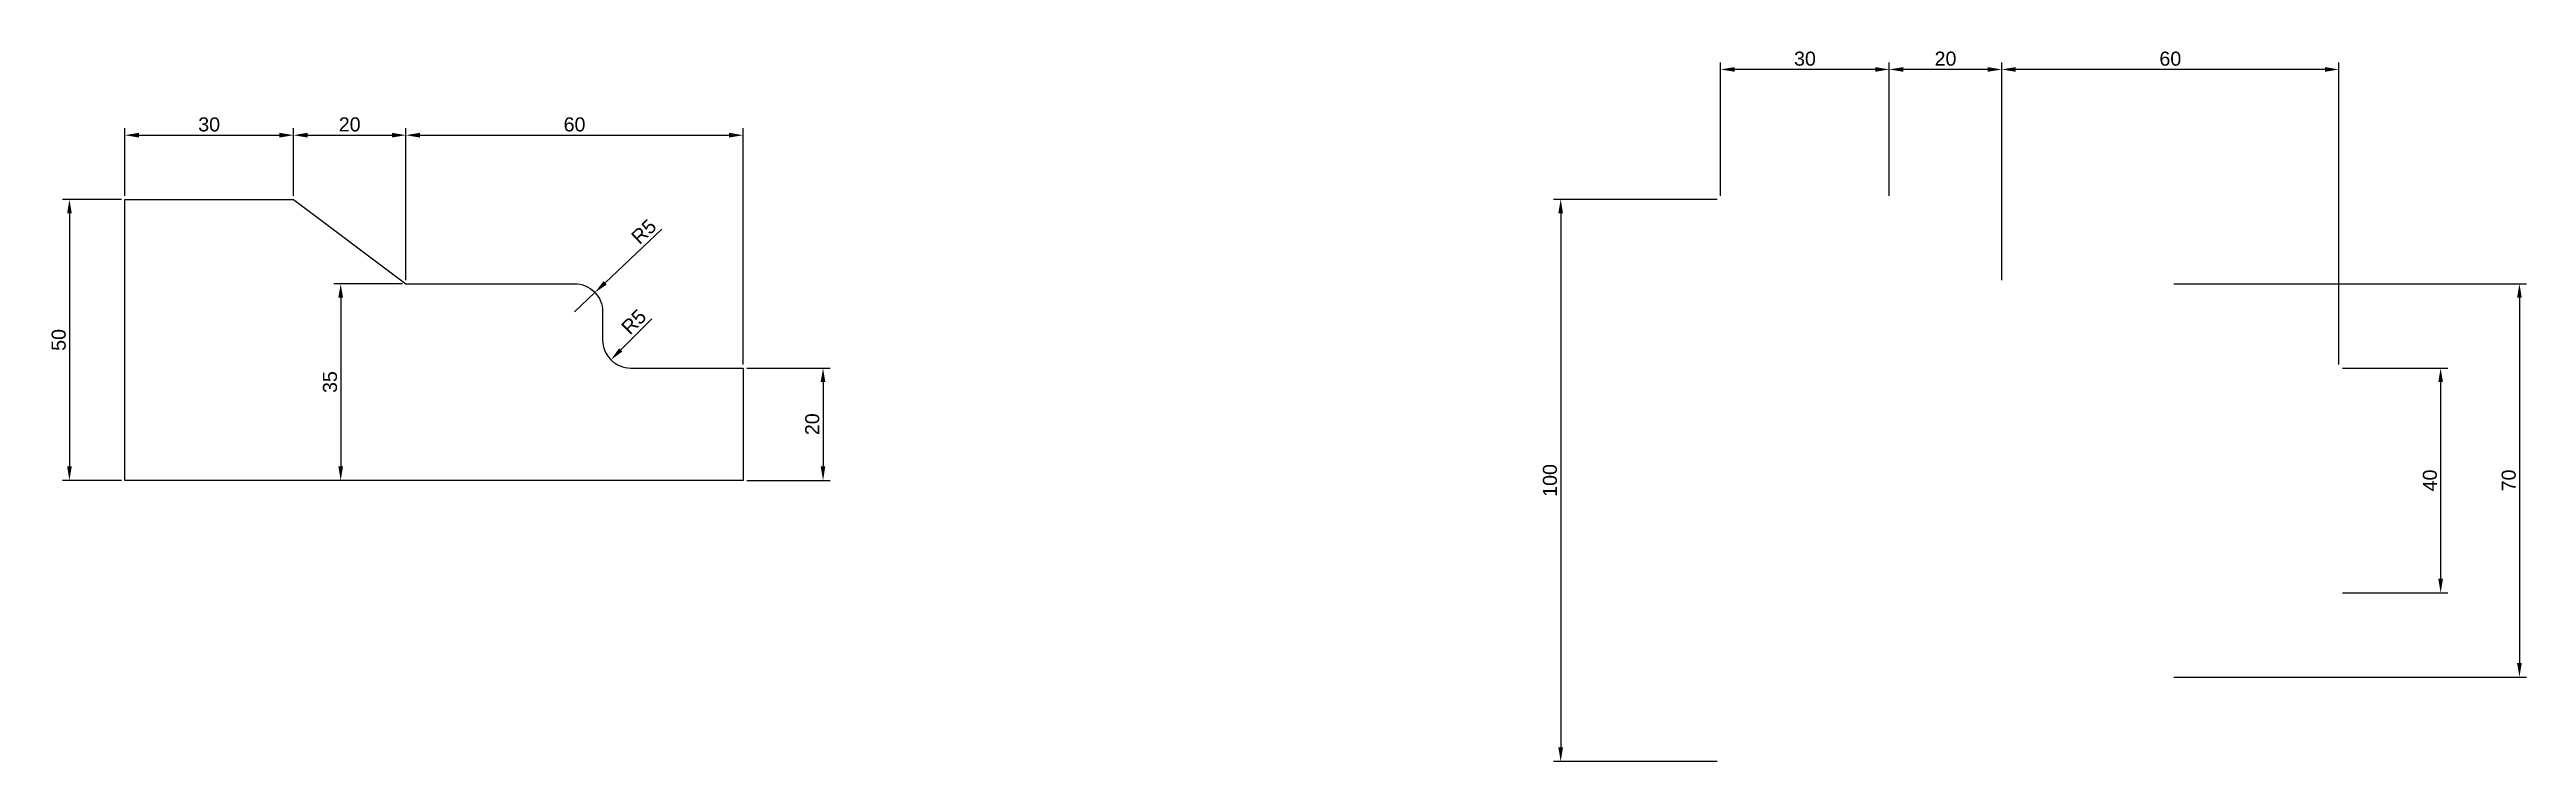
# Model space of a CAD drawing. Header units: millimetres. Extents: x 75 to 516, y 150 to 277.
import ezdxf

# ---------------------------------------------------------------- set-up
doc = ezdxf.new("R2010")
doc.units = ezdxf.units.MM
doc.styles.get("Standard").update_dxf_attribs({"font": 'arial.ttf'})
doc.dimstyles.new('ISO-25', dxfattribs={"dimtxt": 2.5, "dimasz": 2.5, "dimexe": 1.25, "dimexo": 0.625, "dimtad": 1, "dimtxsty": 'Standard', "dimcen": 2.5, "dimadec": 0, "dimazin": 0, "dimtfac": 1, "dimtmove": 0, "dimatfit": 3, "dimfxl": 1, "dimarcsym": 0})

# ---------------------------------------------------------------- blocks, each defined once
blk = doc.blocks.new('*D18')
at = {"color": 0, "lineweight": -2}
for p, q in [((184.18, 244.74), (174.07, 235.17)), ((168.62, 230.01), (172.25, 233.45))]:
    blk.add_line(p, q, dxfattribs=at)
at = {"color": 0}
blk.add_solid([(173.78, 235.47), (174.36, 234.86), (172.25, 233.45)], dxfattribs=at)
at = {"layer": 'Defpoints', "color": 0}
for p in [(168.62, 230.01), (172.25, 233.45)]:
    blk.add_point(p, dxfattribs=at)
at = {"color": 0, "insert": (180.95, 244.29), "char_height": 2.5, "attachment_point": 5, "rotation": 43.4491}
blk.add_mtext('R5', dxfattribs=at)
blk = doc.blocks.new('*D22')
at = {"color": 0, "lineweight": -2}
for p, q in [((138, 235.01), (125.77, 235.01)), ((127.02, 232.51), (127.02, 202.51)), ((138, 200.01), (125.77, 200.01))]:
    blk.add_line(p, q, dxfattribs=at)
at = {"color": 0}
for points in [[(127.44, 232.51), (126.6, 232.51), (127.02, 235.01)], [(126.6, 202.51), (127.44, 202.51), (127.02, 200.01)]]:
    blk.add_solid(points, dxfattribs=at)
at = {"layer": 'Defpoints', "color": 0}
for p in [(138.62, 235.01), (127.02, 200.01), (138.62, 200.01)]:
    blk.add_point(p, dxfattribs=at)
at = {"color": 0, "insert": (125.12, 217.51), "char_height": 2.5, "attachment_point": 5, "rotation": 90}
blk.add_mtext('35', dxfattribs=at)
blk = doc.blocks.new('*D23')
at = {"color": 0, "lineweight": -2}
for p, q in [((88, 250.01), (77.51, 250.01)), ((78.76, 247.51), (78.76, 202.51)), ((88, 200.01), (77.51, 200.01))]:
    blk.add_line(p, q, dxfattribs=at)
at = {"color": 0}
for points in [[(79.18, 247.51), (78.35, 247.51), (78.76, 250.01)], [(78.35, 202.51), (79.18, 202.51), (78.76, 200.01)]]:
    blk.add_solid(points, dxfattribs=at)
at = {"layer": 'Defpoints', "color": 0}
for p in [(88.62, 250.01), (78.76, 200.01), (88.62, 200.01)]:
    blk.add_point(p, dxfattribs=at)
at = {"color": 0, "insert": (76.86, 225.01), "char_height": 2.5, "attachment_point": 5, "rotation": 90}
blk.add_mtext('50', dxfattribs=at)
blk = doc.blocks.new('*D24')
at = {"color": 0, "lineweight": -2}
blk.add_line((182.37, 228.76), (176.86, 223.24), dxfattribs=at)
at = {"color": 0}
blk.add_solid([(176.56, 223.54), (177.15, 222.95), (175.09, 221.47)], dxfattribs=at)
at = {"layer": 'Defpoints', "color": 0}
for p in [(178.62, 225.01), (175.09, 221.47)]:
    blk.add_point(p, dxfattribs=at)
at = {"color": 0, "insert": (179.16, 228.22), "char_height": 2.5, "attachment_point": 5, "rotation": 45}
blk.add_mtext('R5', dxfattribs=at)
blk = doc.blocks.new('*D25')
at = {"color": 0, "lineweight": -2}
for p, q in [((199.25, 220.01), (214.08, 220.01)), ((212.83, 217.51), (212.83, 202.51)), ((199.25, 200.01), (214.08, 200.01))]:
    blk.add_line(p, q, dxfattribs=at)
at = {"color": 0}
for points in [[(213.24, 217.51), (212.41, 217.51), (212.83, 220.01)], [(212.41, 202.51), (213.24, 202.51), (212.83, 200.01)]]:
    blk.add_solid(points, dxfattribs=at)
at = {"layer": 'Defpoints', "color": 0}
for p in [(198.62, 220.01), (198.62, 200.01), (212.83, 200.01)]:
    blk.add_point(p, dxfattribs=at)
at = {"color": 0, "insert": (210.92, 210.01), "char_height": 2.5, "attachment_point": 5, "rotation": 90}
blk.add_mtext('20', dxfattribs=at)
blk = doc.blocks.new('*D26')
at = {"color": 0, "lineweight": -2}
for p, q in [((88.62, 250.63), (88.62, 262.69)), ((91.12, 261.44), (116.12, 261.44)), ((118.62, 250.63), (118.62, 262.69))]:
    blk.add_line(p, q, dxfattribs=at)
at = {"color": 0}
for points in [[(91.12, 261.86), (91.12, 261.02), (88.62, 261.44)], [(116.12, 261.02), (116.12, 261.86), (118.62, 261.44)]]:
    blk.add_solid(points, dxfattribs=at)
at = {"layer": 'Defpoints', "color": 0}
for p in [(118.62, 261.44), (88.62, 250.01), (118.62, 250.01)]:
    blk.add_point(p, dxfattribs=at)
at = {"color": 0, "insert": (103.62, 263.34), "char_height": 2.5, "attachment_point": 5}
blk.add_mtext('30', dxfattribs=at)
blk = doc.blocks.new('*D27')
at = {"color": 0, "lineweight": -2}
for p, q in [((118.62, 250.63), (118.62, 262.69)), ((121.12, 261.44), (136.12, 261.44)), ((138.62, 235.63), (138.62, 262.69))]:
    blk.add_line(p, q, dxfattribs=at)
at = {"color": 0}
for points in [[(121.12, 261.86), (121.12, 261.02), (118.62, 261.44)], [(136.12, 261.02), (136.12, 261.86), (138.62, 261.44)]]:
    blk.add_solid(points, dxfattribs=at)
at = {"layer": 'Defpoints', "color": 0}
for p in [(138.62, 261.44), (118.62, 250.01), (138.62, 235.01)]:
    blk.add_point(p, dxfattribs=at)
at = {"color": 0, "insert": (128.62, 263.34), "char_height": 2.5, "attachment_point": 5}
blk.add_mtext('20', dxfattribs=at)
blk = doc.blocks.new('*D28')
at = {"color": 0, "lineweight": -2}
for p, q in [((138.62, 235.63), (138.62, 262.69)), ((141.12, 261.44), (196.12, 261.44)), ((198.62, 220.63), (198.62, 262.69))]:
    blk.add_line(p, q, dxfattribs=at)
at = {"color": 0}
for points in [[(141.12, 261.86), (141.12, 261.02), (138.62, 261.44)], [(196.12, 261.02), (196.12, 261.86), (198.62, 261.44)]]:
    blk.add_solid(points, dxfattribs=at)
at = {"layer": 'Defpoints', "color": 0}
for p in [(198.62, 261.44), (138.62, 235.01), (198.62, 220.01)]:
    blk.add_point(p, dxfattribs=at)
at = {"color": 0, "insert": (168.62, 263.34), "char_height": 2.5, "attachment_point": 5}
blk.add_mtext('60', dxfattribs=at)
blk = doc.blocks.new('*D29')
at = {"color": 0, "lineweight": -2}
for p, q in [((371.89, 250.01), (342.81, 250.01)), ((344.06, 247.51), (344.06, 152.51)), ((371.89, 150.01), (342.81, 150.01))]:
    blk.add_line(p, q, dxfattribs=at)
at = {"color": 0}
for points in [[(344.48, 247.51), (343.64, 247.51), (344.06, 250.01)], [(343.64, 152.51), (344.48, 152.51), (344.06, 150.01)]]:
    blk.add_solid(points, dxfattribs=at)
at = {"layer": 'Defpoints', "color": 0}
for p in [(372.52, 250.01), (344.06, 150.01), (372.52, 150.01)]:
    blk.add_point(p, dxfattribs=at)
at = {"color": 0, "insert": (342.16, 200.01), "char_height": 2.5, "attachment_point": 5, "rotation": 90}
blk.add_mtext('100', dxfattribs=at)
blk = doc.blocks.new('*D31')
at = {"color": 0, "lineweight": -2}
for p, q in [((483.14, 220.01), (501.86, 220.01)), ((500.61, 217.51), (500.61, 182.51)), ((483.14, 180.01), (501.86, 180.01))]:
    blk.add_line(p, q, dxfattribs=at)
at = {"color": 0}
for points in [[(501.02, 217.51), (500.19, 217.51), (500.61, 220.01)], [(500.19, 182.51), (501.02, 182.51), (500.61, 180.01)]]:
    blk.add_solid(points, dxfattribs=at)
at = {"layer": 'Defpoints', "color": 0}
for p in [(482.52, 220.01), (482.52, 180.01), (500.61, 180.01)]:
    blk.add_point(p, dxfattribs=at)
at = {"color": 0, "insert": (498.71, 200.01), "char_height": 2.5, "attachment_point": 5, "rotation": 90}
blk.add_mtext('40', dxfattribs=at)
blk = doc.blocks.new('*D32')
at = {"color": 0, "lineweight": -2}
for p, q in [((422.52, 235.63), (422.52, 274.39)), ((482.52, 220.63), (482.52, 274.39)), ((480.02, 273.14), (425.02, 273.14))]:
    blk.add_line(p, q, dxfattribs=at)
at = {"color": 0}
for points in [[(425.02, 273.55), (425.02, 272.72), (422.52, 273.14)], [(480.02, 272.72), (480.02, 273.55), (482.52, 273.14)]]:
    blk.add_solid(points, dxfattribs=at)
at = {"layer": 'Defpoints', "color": 0}
for p in [(422.52, 273.14), (422.52, 235.01), (482.52, 220.01)]:
    blk.add_point(p, dxfattribs=at)
at = {"color": 0, "insert": (452.52, 275.04), "char_height": 2.5, "attachment_point": 5}
blk.add_mtext('60', dxfattribs=at)
blk = doc.blocks.new('*D33')
at = {"color": 0, "lineweight": -2}
for p, q in [((402.52, 250.63), (402.52, 274.39)), ((422.52, 235.63), (422.52, 274.39)), ((420.02, 273.14), (405.02, 273.14))]:
    blk.add_line(p, q, dxfattribs=at)
at = {"color": 0}
for points in [[(405.02, 273.55), (405.02, 272.72), (402.52, 273.14)], [(420.02, 272.72), (420.02, 273.55), (422.52, 273.14)]]:
    blk.add_solid(points, dxfattribs=at)
at = {"layer": 'Defpoints', "color": 0}
for p in [(402.52, 273.14), (402.52, 250.01), (422.52, 235.01)]:
    blk.add_point(p, dxfattribs=at)
at = {"color": 0, "insert": (412.52, 275.04), "char_height": 2.5, "attachment_point": 5}
blk.add_mtext('20', dxfattribs=at)
blk = doc.blocks.new('*D34')
at = {"color": 0, "lineweight": -2}
for p, q in [((372.52, 250.63), (372.52, 274.39)), ((402.52, 250.63), (402.52, 274.39)), ((400.02, 273.14), (375.02, 273.14))]:
    blk.add_line(p, q, dxfattribs=at)
at = {"color": 0}
for points in [[(375.02, 273.55), (375.02, 272.72), (372.52, 273.14)], [(400.02, 272.72), (400.02, 273.55), (402.52, 273.14)]]:
    blk.add_solid(points, dxfattribs=at)
at = {"layer": 'Defpoints', "color": 0}
for p in [(372.52, 273.14), (372.52, 250.01), (402.52, 250.01)]:
    blk.add_point(p, dxfattribs=at)
at = {"color": 0, "insert": (387.52, 275.04), "char_height": 2.5, "attachment_point": 5}
blk.add_mtext('30', dxfattribs=at)
blk = doc.blocks.new('*D35')
at = {"color": 0, "lineweight": -2}
for p, q in [((453.14, 235.01), (515.88, 235.01)), ((514.63, 232.51), (514.63, 167.51)), ((453.14, 165.01), (515.88, 165.01))]:
    blk.add_line(p, q, dxfattribs=at)
at = {"color": 0}
for points in [[(515.04, 232.51), (514.21, 232.51), (514.63, 235.01)], [(514.21, 167.51), (515.04, 167.51), (514.63, 165.01)]]:
    blk.add_solid(points, dxfattribs=at)
at = {"layer": 'Defpoints', "color": 0}
for p in [(452.52, 235.01), (452.52, 165.01), (514.63, 165.01)]:
    blk.add_point(p, dxfattribs=at)
at = {"color": 0, "insert": (512.73, 200.01), "char_height": 2.5, "attachment_point": 5, "rotation": 90}
blk.add_mtext('70', dxfattribs=at)

msp = doc.modelspace()

# ---------------------------------------------------------------- linework, layer by layer
msp.add_lwpolyline([(173.624, 230.008), (173.624, 225.008, 0.4142136), (178.624, 220.008), (198.624, 220.008), (198.624, 200.008), (88.624, 200.008), (88.624, 250.008), (118.624, 250.008), (118.624, 250.008), (138.624, 235.008), (168.624, 235.008, -0.4142136), (173.624, 230.008), (173.624, 230.008)], format="xyb")

# ---------------------------------------------------------------- dimensions: what is measured, and where the dimension line sits
for base, p1, p2, picture, middle in [((372.518, 273.135), (402.518, 250.008), (372.518, 250.008), '*D34', (387.518, 275.038)), ((402.518, 273.135), (422.518, 235.008), (402.518, 250.008), '*D33', (412.518, 275.037)), ((138.624, 261.44), (118.624, 250.008), (138.624, 235.008), '*D27', (128.624, 263.342)), ((198.624, 261.44), (138.624, 235.008), (198.624, 220.008), '*D28', (168.624, 263.342))]:
    dim = msp.add_linear_dim(base=base, p1=p1, p2=p2, dimstyle='ISO-25', override={"dimtmove": 1})
    dim.commit()
    dim.dimension.update_dxf_attribs({"geometry": picture, "text_midpoint": middle})
for base, p1, p2, picture, middle in [((422.518, 273.135), (482.518, 220.008), (422.518, 235.008), '*D32', (452.518, 275.037)), ((118.624, 261.44), (88.624, 250.008), (118.624, 250.008), '*D26', (103.624, 263.342))]:
    dim = msp.add_linear_dim(base=base, p1=p1, p2=p2, dimstyle='ISO-25')
    dim.commit()
    dim.dimension.update_dxf_attribs({"geometry": picture, "text_midpoint": middle})
for base, p1, p2, picture, middle in [((78.764, 200.008), (88.624, 250.008), (88.624, 200.008), '*D23', (76.862, 225.008)), ((344.061, 150.008), (372.518, 250.008), (372.518, 150.008), '*D29', (342.16, 200.008)), ((127.019, 200.008), (138.624, 235.008), (138.624, 200.008), '*D22', (125.117, 217.508)), ((514.627, 165.008), (452.518, 235.008), (452.518, 165.008), '*D35', (512.726, 200.008)), ((212.826, 200.008), (198.624, 220.008), (198.624, 200.008), '*D25', (210.925, 210.008)), ((500.607, 180.008), (482.518, 220.008), (482.518, 180.008), '*D31', (498.706, 200.008))]:
    dim = msp.add_linear_dim(base=base, p1=p1, p2=p2, angle=90, dimstyle='ISO-25')
    dim.commit()
    dim.dimension.update_dxf_attribs({"geometry": picture, "text_midpoint": middle})
for center, mpoint, picture, middle in [((168.624, 230.008), (172.254, 233.447), '*D18', (182.252, 242.918)), ((178.624, 225.008), (175.088, 221.473), '*D24', (180.498, 226.882))]:
    dim = msp.add_radius_dim(center=center, mpoint=mpoint, dimstyle='ISO-25')
    dim.commit()
    dim.dimension.update_dxf_attribs({"geometry": picture, "text_midpoint": middle, "dimtype": 164})

doc.saveas('drawing.dxf')
